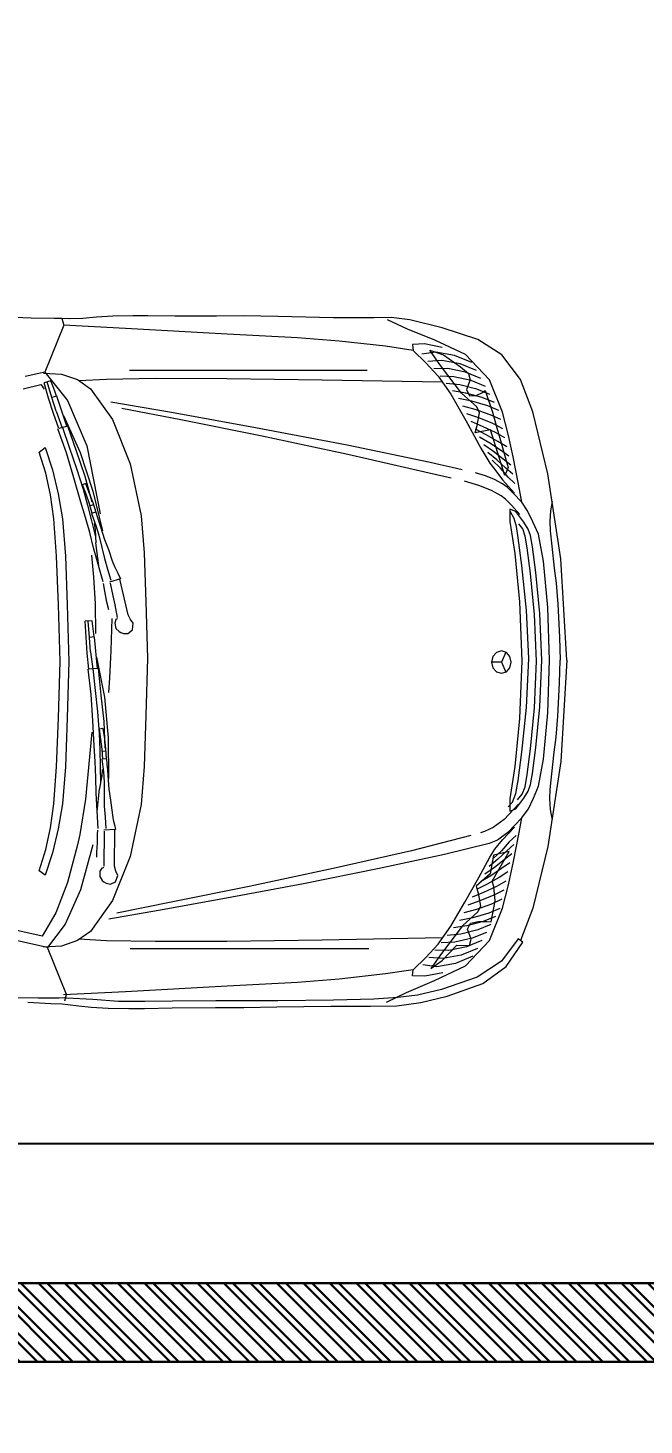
# Model space of a CAD drawing. Header units: millimetres. Extents: x 2502.5 to 2587.5, y 1451 to 1547.9.
# Drawn here: x 2519.207 to 2520.773, y 1534.556 to 1538.108 of the extents above; entities that cross this region are included whole.
import ezdxf

# ---------------------------------------------------------------- set-up
doc = ezdxf.new("R2010")
doc.units = ezdxf.units.MM
for name, color, linetype, lineweight in [('0.09', 6, 'Continuous', 9), ('02_CIVIL_EXIST', 250, 'Continuous', 30), ('11_CARPINTERIA Y MOBILIARIO', 141, 'Continuous', 9), ('13_COTAS', 8, 'Continuous', 9)]:
    doc.layers.add(name, color=color, linetype=linetype, lineweight=lineweight)
doc.styles.add('Swis721 BT', font='swiss.ttf')
doc.dimstyles.new('ISO-23', dxfattribs={"dimscale": 0.03, "dimtxt": 5, "dimasz": 2.5, "dimexe": 1.25, "dimexo": 0.625, "dimtad": 1, "dimtxsty": 'Swis721 BT', "dimblk": 'DOTSMALL', "dimcen": 2.5, "dimclrt": 150, "dimadec": 0, "dimazin": 0, "dimtfac": 1, "dimtmove": 0, "dimatfit": 3, "dimfxl": 0, "dimarcsym": 0})

# ---------------------------------------------------------------- blocks, each defined once
blk = doc.blocks.new('car1')
at = {"layer": '11_CARPINTERIA Y MOBILIARIO'}
for p, q in [((474.4147, 626.9162), (474.157, 626.9008)), ((474.4147, 626.9162), (474.6724, 626.9008)), ((474.157, 626.9008), (473.9412, 626.8679)), ((474.0118, 626.8791), (474.0347, 626.8744)), ((474.0859, 626.874), (474.1253, 626.878)), ((474.1253, 626.878), (474.1808, 626.8841)), ((474.1808, 626.8841), (474.2191, 626.8892)), ((474.2191, 626.8892), (474.2721, 626.8933)), ((474.2721, 626.8933), (474.3561, 626.8974)), ((474.3561, 626.8974), (474.4147, 626.8993)), ((474.4732, 626.8974), (474.4147, 626.8993)), ((474.5573, 626.8933), (474.4732, 626.8974)), ((474.6102, 626.8892), (474.5573, 626.8933)), ((474.6485, 626.8841), (474.6102, 626.8892)), ((474.704, 626.878), (474.6485, 626.8841)), ((474.6724, 626.9008), (474.8882, 626.8679)), ((474.7434, 626.874), (474.704, 626.878)), ((474.8176, 626.8791), (474.7946, 626.8744)), ((473.9412, 626.8679), (473.7838, 626.8296)), ((474.0347, 626.8744), (474.0618, 626.8731)), ((474.0618, 626.8731), (474.0859, 626.874)), ((474.0944, 626.8437), (474.063, 626.83)), ((474.1628, 626.8571), (474.0944, 626.8437)), ((474.281, 626.8679), (474.1628, 626.8571)), ((474.2961, 626.8471), (474.1921, 626.8369)), ((474.4147, 626.8723), (474.281, 626.8679)), ((474.4147, 626.8521), (474.2961, 626.8471)), ((474.5483, 626.8679), (474.4147, 626.8723)), ((474.5332, 626.8471), (474.4147, 626.8521)), ((474.6372, 626.8369), (474.5332, 626.8471)), ((474.6665, 626.8571), (474.5483, 626.8679)), ((474.735, 626.8437), (474.6665, 626.8571)), ((474.7655, 626.8313), (474.735, 626.8437)), ((474.7675, 626.8731), (474.7434, 626.874)), ((474.7946, 626.8744), (474.7675, 626.8731)), ((474.8882, 626.8679), (475.0455, 626.8296)), ((473.7838, 626.8296), (473.7016, 626.7982)), ((474.035, 626.816), (474.0134, 626.8015)), ((474.063, 626.83), (474.035, 626.816)), ((474.064, 626.8066), (474.037, 626.7862)), ((474.0819, 626.8177), (474.064, 626.8066)), ((474.0991, 626.8104), (474.0811, 626.8039)), ((474.0981, 626.8238), (474.0819, 626.8177)), ((474.1264, 626.8285), (474.0981, 626.8238)), ((474.129, 626.8155), (474.0991, 626.8104)), ((474.1921, 626.8369), (474.1264, 626.8285)), ((474.1947, 626.8239), (474.129, 626.8155)), ((474.2873, 626.8137), (474.1743, 626.8017)), ((474.2987, 626.8341), (474.1947, 626.8239)), ((474.4108, 626.8196), (474.2873, 626.8137)), ((474.4173, 626.8391), (474.2987, 626.8341)), ((474.5348, 626.8137), (474.4108, 626.8196)), ((474.5358, 626.8341), (474.4173, 626.8391)), ((474.649, 626.8017), (474.5348, 626.8137)), ((474.6398, 626.8239), (474.5358, 626.8341)), ((474.7029, 626.8285), (474.6372, 626.8369)), ((474.7055, 626.8155), (474.6398, 626.8239)), ((474.7312, 626.8238), (474.7029, 626.8285)), ((474.7364, 626.8102), (474.7055, 626.8155)), ((474.7474, 626.8177), (474.7312, 626.8238)), ((474.7556, 626.8028), (474.7364, 626.8102)), ((474.7653, 626.8066), (474.7474, 626.8177)), ((474.7923, 626.7862), (474.7653, 626.8066)), ((474.7926, 626.8186), (474.7655, 626.8313)), ((474.8159, 626.8015), (474.7926, 626.8186)), ((475.0455, 626.8296), (475.1278, 626.7982)), ((473.7016, 626.7982), (473.6386, 626.7511)), ((473.8976, 626.7797), (473.8432, 626.7678)), ((473.9674, 626.7934), (473.8976, 626.7797)), ((473.919, 626.7739), (473.9039, 626.7541)), ((473.9421, 626.7791), (473.9265, 626.7606)), ((473.9653, 626.7842), (473.9491, 626.7671)), ((473.9559, 626.7522), (473.9898, 626.783)), ((474.0134, 626.8015), (473.9674, 626.7934)), ((473.9903, 626.7799), (473.9747, 626.7642)), ((474.0134, 626.8015), (473.9903, 626.7799)), ((474.0211, 626.7757), (474.0053, 626.7603)), ((474.0446, 626.7969), (474.0211, 626.7757)), ((474.037, 626.7862), (474.0309, 626.7714)), ((474.0309, 626.7714), (474.0623, 626.7712)), ((474.0546, 626.7819), (474.0375, 626.773)), ((474.0749, 626.7878), (474.0546, 626.7819)), ((474.0623, 626.7712), (474.1434, 626.7835)), ((474.0811, 626.8039), (474.0678, 626.7944)), ((474.1037, 626.7924), (474.0749, 626.7878)), ((474.1743, 626.8017), (474.1037, 626.7924)), ((474.1434, 626.7835), (474.2661, 626.7959)), ((474.2661, 626.7959), (474.4163, 626.8015)), ((474.4052, 626.7714), (474.395, 626.7624)), ((474.4196, 626.7748), (474.4052, 626.7714)), ((474.4163, 626.8015), (474.5628, 626.7959)), ((474.4339, 626.7714), (474.4196, 626.7748)), ((474.4441, 626.7624), (474.4339, 626.7714)), ((474.5628, 626.7959), (474.6853, 626.7835)), ((474.7203, 626.7924), (474.649, 626.8017)), ((474.6853, 626.7835), (474.767, 626.7712)), ((474.7536, 626.7864), (474.7203, 626.7924)), ((474.776, 626.7781), (474.7536, 626.7864)), ((474.7696, 626.7905), (474.7556, 626.8028)), ((474.767, 626.7712), (474.7984, 626.7714)), ((474.7878, 626.7672), (474.776, 626.7781)), ((474.7806, 626.7928), (474.8198, 626.7571)), ((474.7984, 626.7714), (474.7923, 626.7862)), ((474.8159, 626.8015), (474.8533, 626.7658)), ((474.8525, 626.7947), (474.8159, 626.8015)), ((474.8712, 626.7521), (474.8395, 626.783)), ((474.927, 626.7803), (474.8525, 626.7947)), ((474.8607, 626.7868), (474.8768, 626.7697)), ((474.8838, 626.7817), (474.8994, 626.7632)), ((474.907, 626.7765), (474.9221, 626.7567)), ((474.9862, 626.7678), (474.927, 626.7803)), ((474.9302, 626.7714), (474.9447, 626.7502)), ((475.1313, 626.8041), (475.1231, 626.7923)), ((475.1231, 626.7923), (475.1804, 626.75)), ((475.1936, 626.7616), (475.1313, 626.8041)), ((473.6386, 626.7511), (473.5998, 626.6896)), ((473.7842, 626.7529), (473.7021, 626.7192)), ((473.7799, 626.7433), (473.7681, 626.715)), ((473.8432, 626.7678), (473.7842, 626.7529)), ((473.7843, 626.7274), (473.8238, 626.7384)), ((473.8031, 626.7484), (473.7908, 626.7215)), ((473.8263, 626.7535), (473.8134, 626.728)), ((473.836, 626.7345), (473.8203, 626.7018)), ((473.8238, 626.7384), (473.8389, 626.742)), ((473.9456, 626.758), (473.829, 626.7222)), ((473.8495, 626.7586), (473.836, 626.7345)), ((473.8389, 626.742), (473.925, 626.7672)), ((473.8586, 626.741), (473.8416, 626.7109)), ((473.8726, 626.7637), (473.8586, 626.741)), ((473.8813, 626.7476), (473.8629, 626.7201)), ((473.8958, 626.7688), (473.8813, 626.7476)), ((473.9039, 626.7541), (473.8843, 626.7292)), ((473.9056, 626.7384), (473.8869, 626.7156)), ((473.9265, 626.7606), (473.9056, 626.7384)), ((473.9269, 626.7476), (473.9066, 626.7264)), ((473.925, 626.7672), (473.9456, 626.758)), ((473.9491, 626.7671), (473.9269, 626.7476)), ((473.9299, 626.7334), (473.9559, 626.7522)), ((473.9662, 626.7526), (473.9555, 626.7324)), ((473.9747, 626.7642), (473.9662, 626.7526)), ((473.9966, 626.7489), (473.9836, 626.7247)), ((474.0053, 626.7603), (473.9966, 626.7489)), ((474.395, 626.7624), (474.3911, 626.7497)), ((474.3911, 626.7497), (474.395, 626.7371)), ((474.3941, 626.7606), (474.4196, 626.7497)), ((474.395, 626.7371), (474.4052, 626.7281)), ((474.4196, 626.7497), (474.4451, 626.7606)), ((474.4196, 626.7497), (474.4196, 626.7246)), ((474.4339, 626.7281), (474.4441, 626.7371)), ((474.448, 626.7497), (474.4441, 626.7624)), ((474.4441, 626.7371), (474.448, 626.7497)), ((474.8198, 626.7571), (474.8405, 626.729)), ((474.8533, 626.7658), (474.8722, 626.7396)), ((474.895, 626.7331), (474.8712, 626.7521)), ((474.8722, 626.7396), (474.8805, 626.7184)), ((474.8768, 626.7697), (474.8991, 626.7502)), ((474.8991, 626.7502), (474.9193, 626.7289)), ((474.8994, 626.7632), (474.9204, 626.741)), ((474.9009, 626.7698), (474.9102, 626.7298)), ((474.9764, 626.7259), (474.9009, 626.7698)), ((474.9204, 626.741), (474.939, 626.7182)), ((474.9221, 626.7567), (474.9417, 626.7318)), ((474.9447, 626.7502), (474.963, 626.7227)), ((474.9533, 626.7663), (474.9673, 626.7436)), ((474.9673, 626.7436), (474.9843, 626.7135)), ((474.9765, 626.7612), (474.9899, 626.7371)), ((475.0451, 626.7529), (474.9862, 626.7678)), ((474.9899, 626.7371), (475.0056, 626.7044)), ((474.9997, 626.7561), (475.0126, 626.7306)), ((475.0228, 626.751), (475.0352, 626.7241)), ((475.1273, 626.7192), (475.0451, 626.7529)), ((475.046, 626.7459), (475.0578, 626.7176)), ((475.0663, 626.7345), (475.0792, 626.7036)), ((475.1804, 626.75), (475.2203, 626.6882)), ((475.2367, 626.7022), (475.1936, 626.7616)), ((473.7021, 626.7192), (473.6375, 626.6582)), ((473.7191, 626.709), (473.704, 626.6729)), ((473.7394, 626.7204), (473.7254, 626.6869)), ((473.7292, 626.7085), (473.7843, 626.7274)), ((473.7341, 626.7014), (473.7292, 626.7085)), ((473.7422, 626.6854), (473.7341, 626.7014)), ((473.7468, 626.701), (473.7356, 626.659)), ((473.7597, 626.7319), (473.7468, 626.701)), ((473.7681, 626.715), (473.7564, 626.6743)), ((473.7908, 626.7215), (473.7777, 626.6834)), ((473.8134, 626.728), (473.799, 626.6926)), ((473.8203, 626.7018), (473.8082, 626.6728)), ((473.8416, 626.7109), (473.8279, 626.6835)), ((473.829, 626.7222), (473.8366, 626.6826)), ((473.8629, 626.7201), (473.8476, 626.6942)), ((473.8843, 626.7292), (473.8673, 626.7049)), ((473.876, 626.6971), (473.914, 626.7206)), ((473.914, 626.7206), (473.9299, 626.7334)), ((473.9463, 626.7092), (473.9383, 626.6837)), ((473.9555, 626.7324), (473.9463, 626.7092)), ((473.9836, 626.7247), (473.9703, 626.6922)), ((474.4052, 626.7281), (474.4196, 626.7246)), ((474.4196, 626.7246), (474.4339, 626.7281)), ((474.8405, 626.729), (474.8501, 626.7068)), ((474.8501, 626.7068), (474.8535, 626.6964)), ((474.8805, 626.7184), (474.909, 626.6049)), ((474.9153, 626.7206), (474.895, 626.7331)), ((474.9102, 626.7298), (474.9582, 626.7208)), ((474.9669, 626.6923), (474.9153, 626.7206)), ((474.9417, 626.7318), (474.9587, 626.7075)), ((474.9582, 626.7208), (474.9894, 626.6852)), ((474.963, 626.7227), (474.9784, 626.6968)), ((474.9899, 626.7304), (474.9764, 626.7259)), ((474.9843, 626.7135), (474.9981, 626.6861)), ((475.0266, 626.7342), (474.9899, 626.7304)), ((475.0056, 626.7044), (475.0177, 626.6754)), ((475.0126, 626.7306), (475.0269, 626.6952)), ((475.0802, 626.7234), (475.0266, 626.7342)), ((475.0352, 626.7241), (475.0483, 626.686)), ((475.0578, 626.7176), (475.0696, 626.6769)), ((475.0792, 626.7036), (475.0903, 626.6616)), ((475.0795, 626.713), (475.0802, 626.7234)), ((475.0795, 626.6912), (475.0795, 626.713)), ((475.0866, 626.723), (475.1006, 626.6895)), ((475.1069, 626.7116), (475.1219, 626.6755)), ((475.1272, 626.7001), (475.1433, 626.6614)), ((475.1918, 626.6582), (475.1273, 626.7192)), ((475.2694, 626.612), (475.2367, 626.7022)), ((473.5998, 626.6896), (473.5701, 626.5992)), ((473.6582, 626.6746), (473.6399, 626.6307)), ((473.6785, 626.6861), (473.6613, 626.6448)), ((473.6686, 626.6457), (473.6858, 626.6664)), ((473.6988, 626.6975), (473.6827, 626.6588)), ((473.6858, 626.6664), (473.702, 626.6706)), ((473.704, 626.6729), (473.6941, 626.6286)), ((473.702, 626.6706), (473.727, 626.6608)), ((473.7254, 626.6869), (473.7149, 626.6438)), ((473.727, 626.6608), (473.7429, 626.6687)), ((473.771, 626.6871), (473.736, 626.648)), ((473.7429, 626.6687), (473.7422, 626.6854)), ((473.7564, 626.6743), (473.7492, 626.6407)), ((473.7777, 626.6834), (473.7688, 626.6514)), ((473.7857, 626.694), (473.771, 626.6871)), ((473.8185, 626.6878), (473.7857, 626.694)), ((473.799, 626.6926), (473.7885, 626.6621)), ((473.8058, 626.6593), (473.876, 626.6971)), ((473.8366, 626.6826), (473.8185, 626.6878)), ((473.9703, 626.6922), (473.9596, 626.6561)), ((474.8608, 626.6723), (474.8996, 626.5208)), ((475.0303, 626.6569), (474.9669, 626.6923)), ((474.9894, 626.6852), (475.0075, 626.6904)), ((475.0075, 626.6904), (475.0402, 626.6966)), ((475.0269, 626.6952), (475.0374, 626.6647)), ((475.0402, 626.6966), (475.0549, 626.6897)), ((475.0483, 626.686), (475.0571, 626.654)), ((475.0549, 626.6897), (475.09, 626.6506)), ((475.0696, 626.6769), (475.0768, 626.6433)), ((475.0831, 626.6713), (475.0795, 626.6912)), ((475.0989, 626.6634), (475.0831, 626.6713)), ((475.124, 626.6732), (475.0989, 626.6634)), ((475.1006, 626.6895), (475.1111, 626.6464)), ((475.1219, 626.6755), (475.1318, 626.6312)), ((475.1401, 626.669), (475.124, 626.6732)), ((475.1389, 626.6361), (475.1401, 626.669)), ((475.1474, 626.6887), (475.1646, 626.6474)), ((475.1677, 626.6772), (475.186, 626.6333)), ((475.2203, 626.6882), (475.2518, 626.5971)), ((473.6375, 626.6582), (473.6011, 626.5808)), ((473.6399, 626.6307), (473.6319, 626.5829)), ((473.6382, 626.6029), (473.6686, 626.6457)), ((473.6613, 626.6448), (473.6526, 626.5981)), ((473.736, 626.648), (473.6655, 626.5945)), ((473.6827, 626.6588), (473.6734, 626.6133)), ((473.6941, 626.6286), (473.6928, 626.5939)), ((473.7149, 626.6438), (473.7116, 626.6095)), ((473.7356, 626.659), (473.7304, 626.6251)), ((473.7387, 626.6211), (473.8058, 626.6593)), ((473.931, 626.6496), (473.9252, 626.6246)), ((475.0907, 626.6211), (475.0303, 626.6569)), ((475.09, 626.6506), (475.1605, 626.5971)), ((475.0903, 626.6616), (475.0956, 626.6277)), ((475.1111, 626.6464), (475.1144, 626.6121)), ((475.1318, 626.6312), (475.1331, 626.5965)), ((475.1785, 626.5994), (475.1389, 626.6361)), ((475.1433, 626.6614), (475.1526, 626.6159)), ((475.1646, 626.6474), (475.1733, 626.6007)), ((475.186, 626.6333), (475.1941, 626.5855)), ((475.2293, 626.58), (475.1918, 626.6582)), ((473.5701, 626.5992), (473.5497, 626.5171)), ((473.6195, 626.5989), (473.6107, 626.5542)), ((473.627, 626.5675), (473.6382, 626.6029)), ((473.6655, 626.5945), (473.627, 626.5675)), ((473.6526, 626.5981), (473.6552, 626.5627)), ((473.6734, 626.6133), (473.674, 626.5783)), ((473.693, 626.5887), (473.7387, 626.6211)), ((473.7083, 626.5992), (473.7026, 626.2941)), ((473.9178, 626.5939), (473.9119, 626.5689)), ((473.9252, 626.6246), (473.9178, 626.5939)), ((473.9477, 626.6033), (473.9434, 626.5847)), ((473.952, 626.6219), (473.9477, 626.6033)), ((474.909, 626.6049), (474.9446, 626.4394)), ((475.1364, 626.5887), (475.0907, 626.6211)), ((475.121, 626.5992), (475.1267, 626.2941)), ((475.1526, 626.6159), (475.1519, 626.5809)), ((475.1605, 626.5971), (475.199, 626.5701)), ((475.1733, 626.6007), (475.1707, 626.5653)), ((475.199, 626.5701), (475.1785, 626.5994)), ((475.2094, 626.6005), (475.2185, 626.5552)), ((475.2518, 626.5971), (475.2661, 626.5367)), ((475.2854, 626.5451), (475.2694, 626.612)), ((473.6011, 626.5808), (473.5732, 626.511)), ((473.6274, 626.5251), (473.6585, 626.5575)), ((473.6319, 626.5829), (473.6364, 626.5471)), ((473.6585, 626.5575), (473.693, 626.5887)), ((473.9119, 626.5689), (473.8681, 626.3573)), ((473.939, 626.5661), (473.892, 626.3596)), ((473.9434, 626.5847), (473.939, 626.5661)), ((475.1708, 626.5575), (475.1364, 626.5887)), ((475.2019, 626.5251), (475.1708, 626.5575)), ((475.1941, 626.5855), (475.1895, 626.5497)), ((475.2594, 626.5089), (475.2293, 626.58)), ((473.6107, 626.5542), (473.6123, 626.5234)), ((473.6123, 626.5234), (473.6274, 626.5251)), ((473.6274, 626.5251), (473.6168, 626.4554)), ((475.2019, 626.5251), (475.2125, 626.4554)), ((475.2171, 626.5236), (475.2019, 626.5251)), ((475.2185, 626.5552), (475.2171, 626.5236)), ((475.2661, 626.5367), (475.2727, 626.4863)), ((475.2933, 626.4842), (475.2854, 626.5451)), ((473.5497, 626.5171), (473.5438, 626.4695)), ((473.5732, 626.511), (473.5492, 626.4605)), ((474.8996, 626.5208), (474.9446, 626.322)), ((475.2845, 626.4576), (475.2594, 626.5089)), ((475.2727, 626.4863), (475.2768, 626.4258)), ((473.5438, 626.4695), (473.5448, 626.4256)), ((473.6168, 626.4554), (473.6037, 626.3374)), ((475.2125, 626.4554), (475.2257, 626.3374)), ((475.2941, 626.4173), (475.2933, 626.4842)), ((473.5448, 626.4256), (473.5442, 626.3227)), ((474.9446, 626.4394), (474.983, 626.2466)), ((475.2768, 626.4258), (475.2794, 626.3229)), ((475.2942, 626.3165), (475.2941, 626.4173)), ((473.6774, 625.8046), (473.6774, 626.4083)), ((475.1476, 625.8065), (475.1476, 626.4126)), ((473.8681, 626.3573), (473.8237, 626.1249)), ((473.892, 626.3596), (473.8447, 626.1376)), ((473.5442, 626.3227), (473.5414, 626.1812)), ((473.6037, 626.3374), (473.5954, 626.2317)), ((474.9446, 626.322), (474.9898, 626.1089)), ((475.2257, 626.3374), (475.234, 626.2317)), ((475.2794, 626.3229), (475.2808, 626.1813)), ((475.2962, 626.1791), (475.2942, 626.3165)), ((473.7026, 626.2941), (473.6996, 626.0522)), ((475.1267, 626.2941), (475.1297, 626.0522)), ((474.983, 626.2466), (475.0201, 626.0514)), ((473.5954, 626.2317), (473.5859, 626.0527)), ((475.234, 626.2317), (475.2434, 626.0527)), ((473.5414, 626.1812), (473.5397, 626.0952)), ((475.2808, 626.1813), (475.2812, 626.0952)), ((475.2974, 626.0952), (475.2962, 626.1791)), ((473.8447, 626.1376), (473.8036, 625.9345)), ((473.5397, 626.0952), (473.5401, 626.0254)), ((473.8237, 626.1249), (473.7852, 625.9116)), ((474.9898, 626.1089), (475.0295, 625.9145)), ((475.2812, 626.0952), (475.2812, 626.0235)), ((475.2977, 626.0233), (475.2974, 626.0952)), ((473.5401, 626.0254), (473.5405, 625.9193)), ((473.5859, 626.0527), (473.5716, 625.7943)), ((473.6996, 626.0522), (473.6991, 625.8705)), ((475.0201, 626.0514), (475.0514, 625.8783)), ((475.1297, 626.0522), (475.1302, 625.8705)), ((475.2434, 626.0527), (475.2577, 625.7943)), ((475.2812, 626.0235), (475.2813, 625.914)), ((475.2987, 625.9131), (475.2977, 626.0233)), ((473.5405, 625.9193), (473.5397, 625.8507)), ((473.8036, 625.9345), (473.7752, 625.7851)), ((473.7852, 625.9116), (473.759, 625.7573)), ((475.0295, 625.9145), (475.0578, 625.7721)), ((475.2813, 625.914), (475.2824, 625.8435)), ((475.3001, 625.8423), (475.2987, 625.9131)), ((473.5397, 625.8507), (473.5391, 625.8126)), ((473.6991, 625.8705), (473.7009, 625.7459)), ((474.2668, 625.8462), (474.41, 625.85)), ((474.41, 625.85), (474.5557, 625.8462)), ((475.0514, 625.8783), (475.0729, 625.7521)), ((475.1302, 625.8705), (475.1284, 625.7459)), ((473.5391, 625.8126), (473.5404, 625.7624)), ((473.9154, 625.8063), (474.048, 625.8339)), ((474.048, 625.8339), (474.1422, 625.8413)), ((474.1422, 625.8413), (474.2668, 625.8462)), ((474.3209, 625.8135), (474.3114, 625.8068)), ((474.338, 625.8117), (474.3209, 625.8135)), ((474.3467, 625.8004), (474.338, 625.8117)), ((474.5557, 625.8462), (474.6847, 625.8413)), ((474.6847, 625.8413), (474.7813, 625.8339)), ((474.7813, 625.8339), (474.9139, 625.8063)), ((475.2824, 625.8435), (475.2823, 625.7765)), ((475.3007, 625.8027), (475.3001, 625.8423)), ((473.5716, 625.7943), (473.5633, 625.6366)), ((473.8032, 625.7614), (473.9154, 625.8063)), ((474.194, 625.775), (474.2083, 625.7816)), ((474.2083, 625.7816), (474.2166, 625.7533)), ((474.2997, 625.8007), (474.2088, 625.7802)), ((474.3114, 625.8068), (474.2997, 625.8007)), ((474.3341, 625.7698), (474.3421, 625.7779)), ((474.3421, 625.7779), (474.3448, 625.7825)), ((474.3448, 625.7825), (474.3469, 625.7895)), ((474.3469, 625.7895), (474.3467, 625.8004)), ((474.9139, 625.8063), (475.0261, 625.7614)), ((475.2577, 625.7943), (475.266, 625.6366)), ((475.2823, 625.7765), (475.2774, 625.7113)), ((475.2995, 625.7502), (475.3007, 625.8027)), ((473.5404, 625.7624), (473.5431, 625.7209)), ((473.7009, 625.7459), (473.7049, 625.6754)), ((473.7252, 625.7057), (473.8032, 625.7614)), ((474.0787, 625.7318), (474.1082, 625.7411)), ((474.1082, 625.7411), (474.1332, 625.7507)), ((474.1283, 625.7338), (474.1567, 625.7406)), ((474.1332, 625.7507), (474.1621, 625.7604)), ((474.1567, 625.7406), (474.1835, 625.7488)), ((474.1621, 625.7604), (474.1766, 625.7664)), ((474.1766, 625.7664), (474.194, 625.775)), ((474.1835, 625.7488), (474.2114, 625.7572)), ((474.2193, 625.755), (474.2508, 625.7618)), ((474.2397, 625.7418), (474.2202, 625.7384)), ((474.2671, 625.7471), (474.2397, 625.7418)), ((474.2508, 625.7618), (474.2743, 625.7669)), ((474.2871, 625.7517), (474.2671, 625.7471)), ((474.2743, 625.7669), (474.3059, 625.7734)), ((474.3085, 625.774), (474.3101, 625.7728)), ((474.3085, 625.7596), (474.3898, 625.7571)), ((474.3101, 625.7728), (474.3115, 625.7699)), ((474.3115, 625.7699), (474.3208, 625.7669)), ((474.3208, 625.7669), (474.3341, 625.7698)), ((474.3898, 625.7571), (474.4599, 625.7532)), ((474.4074, 625.7207), (474.509, 625.7413)), ((474.4599, 625.7532), (474.497, 625.7513)), ((474.509, 625.7413), (474.6123, 625.7504)), ((474.6386, 625.7428), (474.5711, 625.7397)), ((474.5889, 625.7368), (474.6144, 625.7405)), ((474.6123, 625.7504), (474.716, 625.7513)), ((474.6144, 625.7405), (474.6402, 625.7437)), ((474.6402, 625.7437), (474.6659, 625.7453)), ((474.6461, 625.744), (474.647, 625.7351)), ((474.6653, 625.7449), (474.6663, 625.7345)), ((474.6656, 625.7459), (474.6795, 625.7469)), ((474.6795, 625.7469), (474.6938, 625.7482)), ((474.6938, 625.7482), (474.7078, 625.7493)), ((474.6988, 625.738), (474.7247, 625.7401)), ((474.7078, 625.7493), (474.7428, 625.7522)), ((474.7247, 625.7401), (474.7565, 625.7401)), ((474.7428, 625.7522), (474.7711, 625.756)), ((474.7565, 625.7401), (474.7857, 625.7404)), ((474.7711, 625.756), (474.8086, 625.7611)), ((474.7857, 625.7404), (474.8137, 625.7423)), ((474.8086, 625.7611), (474.8206, 625.7633)), ((474.8137, 625.7423), (474.8427, 625.7442)), ((474.8206, 625.7633), (474.8332, 625.7663)), ((474.8332, 625.7663), (474.8452, 625.7687)), ((474.8452, 625.7687), (474.8469, 625.7392)), ((474.9385, 625.7667), (474.8454, 625.7672)), ((474.8499, 625.7403), (474.8821, 625.7399)), ((474.9513, 625.7701), (474.9385, 625.7667)), ((474.9621, 625.7745), (474.9513, 625.7701)), ((474.9783, 625.7688), (474.9621, 625.7745)), ((474.9843, 625.7559), (474.9783, 625.7688)), ((474.9784, 625.7388), (474.982, 625.7452)), ((474.982, 625.7452), (474.9843, 625.7559)), ((475.0261, 625.7614), (475.1042, 625.7057)), ((475.1284, 625.7459), (475.1244, 625.6754)), ((475.2967, 625.7072), (475.2995, 625.7502)), ((473.5431, 625.7209), (473.5458, 625.6858)), ((473.7016, 625.6722), (473.7252, 625.7057)), ((473.8695, 625.6964), (474.0428, 625.73)), ((473.8869, 625.6793), (473.9854, 625.7114)), ((474.0128, 625.7099), (473.9477, 625.6917)), ((473.9854, 625.7114), (474.0863, 625.7356)), ((473.9898, 625.7022), (474.0142, 625.7111)), ((474.0142, 625.7111), (474.0389, 625.7185)), ((474.0417, 625.7099), (474.0171, 625.7025)), ((474.0199, 625.7128), (474.0227, 625.7042)), ((474.0203, 625.6976), (474.0607, 625.7075)), ((474.0384, 625.7189), (474.0517, 625.7232)), ((474.0384, 625.718), (474.0417, 625.708)), ((474.0417, 625.708), (474.0725, 625.7188)), ((474.0517, 625.7232), (474.0653, 625.7277)), ((474.0607, 625.7075), (474.1011, 625.718)), ((474.0653, 625.7277), (474.0787, 625.7318)), ((474.0669, 625.7147), (474.0833, 625.7173)), ((474.0725, 625.7188), (474.0973, 625.7267)), ((474.0833, 625.7173), (474.1, 625.7177)), ((474.1295, 625.7128), (474.0905, 625.7034)), ((474.0973, 625.7267), (474.1283, 625.7338)), ((474.1, 625.7177), (474.1167, 625.7185)), ((474.1746, 625.7261), (474.1167, 625.7185)), ((474.2159, 625.7379), (474.1295, 625.7128)), ((474.1475, 625.7075), (474.204, 625.713)), ((474.204, 625.713), (474.2708, 625.7169)), ((474.2708, 625.7169), (474.3466, 625.7182)), ((474.3283, 625.7114), (474.3147, 625.7095)), ((474.3147, 625.7095), (474.3155, 625.6917)), ((474.3421, 625.7131), (474.3283, 625.7114)), ((474.3558, 625.7146), (474.3421, 625.7131)), ((474.3558, 625.7146), (474.3569, 625.7026)), ((474.3827, 625.7182), (474.356, 625.7155)), ((474.3932, 625.7055), (474.3569, 625.7026)), ((474.4095, 625.7206), (474.3827, 625.7182)), ((474.3932, 625.7055), (474.4373, 625.7109)), ((474.4363, 625.7233), (474.4095, 625.7206)), ((474.5035, 625.7326), (474.4362, 625.7253)), ((474.4362, 625.7253), (474.4376, 625.7015)), ((474.4369, 625.7114), (474.4917, 625.717)), ((474.502, 625.7068), (474.4376, 625.6996)), ((474.4917, 625.717), (474.5465, 625.7229)), ((474.5678, 625.7112), (474.502, 625.7068)), ((474.5711, 625.7397), (474.5035, 625.7326)), ((474.5465, 625.7229), (474.6014, 625.7275)), ((474.6325, 625.7145), (474.5678, 625.7112)), ((474.5889, 625.7368), (474.5903, 625.7281)), ((474.6154, 625.7317), (474.5899, 625.7283)), ((474.5975, 625.7083), (474.7678, 625.6927)), ((474.6014, 625.7275), (474.6431, 625.7291)), ((474.6411, 625.7346), (474.6154, 625.7317)), ((474.6726, 625.7169), (474.6325, 625.7145)), ((474.6668, 625.7363), (474.6411, 625.7346)), ((474.6431, 625.7291), (474.6847, 625.7297)), ((474.6663, 625.7345), (474.6988, 625.738)), ((474.7129, 625.719), (474.6726, 625.7169)), ((474.6847, 625.7297), (474.7264, 625.7308)), ((474.6923, 625.7353), (474.7089, 625.7341)), ((474.7089, 625.7341), (474.7254, 625.7308)), ((474.753, 625.7193), (474.7129, 625.719)), ((474.7254, 625.7308), (474.7418, 625.7278)), ((474.7999, 625.7222), (474.7418, 625.7278)), ((474.8428, 625.7244), (474.753, 625.7193)), ((474.8577, 625.7235), (474.8471, 625.7239)), ((474.8684, 625.7232), (474.8577, 625.7235)), ((474.879, 625.7229), (474.8684, 625.7232)), ((474.891, 625.7222), (474.879, 625.7229)), ((474.8821, 625.7399), (474.9062, 625.7395)), ((474.8839, 625.7115), (474.9989, 625.6797)), ((474.9033, 625.7216), (474.891, 625.7222)), ((474.9153, 625.7218), (474.9033, 625.7216)), ((474.9062, 625.7395), (474.9384, 625.7388)), ((474.9411, 625.7388), (474.9424, 625.7372)), ((474.9424, 625.7372), (474.9432, 625.7341)), ((474.9432, 625.7341), (474.9515, 625.7291)), ((474.9515, 625.7291), (474.9651, 625.7289)), ((474.9651, 625.7289), (474.9747, 625.735)), ((474.9747, 625.735), (474.9784, 625.7388)), ((475.1042, 625.7057), (475.1277, 625.6722)), ((475.2774, 625.7113), (475.2744, 625.6445)), ((475.2932, 625.6755), (475.2967, 625.7072)), ((473.5458, 625.6858), (473.5471, 625.651)), ((473.6878, 625.6315), (473.7016, 625.6722)), ((473.7547, 625.6467), (473.8695, 625.6964)), ((473.7925, 625.6363), (473.8869, 625.6793)), ((473.8835, 625.6695), (473.8196, 625.6473)), ((473.8755, 625.6517), (473.9276, 625.6698)), ((473.9477, 625.6917), (473.8835, 625.6695)), ((473.9276, 625.6698), (473.98, 625.6867)), ((474.0132, 625.681), (473.9509, 625.6632)), ((473.9658, 625.6928), (473.9898, 625.7022)), ((473.9658, 625.6928), (473.9691, 625.6848)), ((473.9927, 625.6939), (473.9686, 625.6848)), ((473.98, 625.6867), (474.0203, 625.6976)), ((474.0171, 625.7025), (473.9927, 625.6939)), ((474.0518, 625.6923), (474.0132, 625.681)), ((474.0905, 625.7034), (474.0518, 625.6923)), ((474.3569, 625.7026), (474.3153, 625.6996)), ((474.3563, 625.6939), (474.3155, 625.6917)), ((474.3969, 625.6971), (474.3563, 625.6939)), ((474.4376, 625.7015), (474.3969, 625.6971)), ((474.7678, 625.6927), (474.8577, 625.6786)), ((474.8577, 625.6786), (474.8839, 625.6725)), ((474.8839, 625.6725), (474.9797, 625.6472)), ((474.9989, 625.6797), (475.0862, 625.6407)), ((475.1277, 625.6722), (475.1415, 625.6315)), ((475.2902, 625.6479), (475.2932, 625.6755)), ((473.5471, 625.651), (473.5465, 625.6316)), ((473.5465, 625.6325), (473.5633, 625.6376)), ((473.5633, 625.6376), (473.6823, 625.589)), ((473.6823, 625.589), (473.7547, 625.6467)), ((473.7946, 625.6367), (473.7691, 625.6284)), ((473.7821, 625.6183), (473.8238, 625.6335)), ((473.82, 625.6454), (473.7946, 625.6367)), ((473.8196, 625.6473), (473.8262, 625.6245)), ((473.8234, 625.634), (473.8755, 625.6517)), ((473.8878, 625.6441), (473.8267, 625.6226)), ((473.9509, 625.6632), (473.8878, 625.6441)), ((473.9918, 625.6235), (474.0558, 625.634)), ((474.0558, 625.634), (474.15, 625.6414)), ((474.15, 625.6414), (474.2745, 625.6463)), ((474.2745, 625.6463), (474.4178, 625.6501)), ((474.4178, 625.6501), (474.5611, 625.6463)), ((474.5611, 625.6463), (474.6856, 625.6414)), ((474.6856, 625.6414), (474.7799, 625.634)), ((474.7799, 625.634), (474.8438, 625.6235)), ((474.9797, 625.6472), (475.0572, 625.6169)), ((475.0862, 625.6407), (475.1454, 625.5961)), ((475.2644, 625.6447), (475.1454, 625.5961)), ((475.2811, 625.6397), (475.2644, 625.6447)), ((475.2735, 625.6416), (475.2733, 625.6398)), ((475.2733, 625.6398), (475.2737, 625.625)), ((475.2739, 625.6431), (475.2735, 625.6416)), ((475.2744, 625.6445), (475.2739, 625.6431)), ((475.2888, 625.6331), (475.2902, 625.6479)), ((473.5462, 625.6133), (473.5449, 625.5549)), ((473.5465, 625.6316), (473.5462, 625.6133)), ((473.6847, 625.5861), (473.6878, 625.6315)), ((473.7176, 625.6095), (473.7047, 625.6045)), ((473.7047, 625.6045), (473.7094, 625.5875)), ((473.7474, 625.6074), (473.7075, 625.595)), ((473.7487, 625.5988), (473.7094, 625.5875)), ((473.7306, 625.6143), (473.7176, 625.6095)), ((473.7436, 625.6188), (473.7306, 625.6143)), ((473.7691, 625.6284), (473.7436, 625.6197)), ((473.7436, 625.6188), (473.7474, 625.6074)), ((473.7821, 625.6183), (473.7474, 625.6074)), ((473.7876, 625.611), (473.7487, 625.5988)), ((473.8262, 625.6245), (473.7876, 625.611)), ((473.874, 625.5897), (473.9308, 625.6086)), ((473.9308, 625.6086), (473.9918, 625.6235)), ((473.9948, 625.6033), (473.9393, 625.5918)), ((474.0558, 625.6119), (473.9948, 625.6033)), ((474.15, 625.6193), (474.0558, 625.6119)), ((474.2745, 625.6243), (474.15, 625.6193)), ((474.4178, 625.628), (474.2745, 625.6243)), ((474.5611, 625.6243), (474.4178, 625.628)), ((474.6856, 625.6193), (474.5611, 625.6243)), ((474.7799, 625.6119), (474.6856, 625.6193)), ((474.8408, 625.6033), (474.7799, 625.6119)), ((474.8963, 625.5918), (474.8408, 625.6033)), ((474.8438, 625.6235), (474.9049, 625.6086)), ((474.9049, 625.6086), (474.9616, 625.5897)), ((475.0572, 625.6169), (475.1161, 625.5825)), ((475.1415, 625.6315), (475.1446, 625.5861)), ((475.2737, 625.625), (475.2741, 625.572)), ((475.2846, 625.5458), (475.2873, 625.6041)), ((475.2873, 625.6041), (475.2888, 625.6331)), ((473.6823, 625.589), (473.6938, 625.5392)), ((473.7142, 625.5794), (473.7181, 625.5824)), ((473.7248, 625.5341), (473.7142, 625.5794)), ((473.7181, 625.5824), (473.722, 625.5853)), ((473.722, 625.5853), (473.7261, 625.5879)), ((473.8856, 625.5748), (473.874, 625.5897)), ((473.9393, 625.5918), (473.8856, 625.5748)), ((474.9501, 625.5748), (474.8963, 625.5918)), ((474.9616, 625.5897), (474.9501, 625.5748)), ((475.1161, 625.5825), (475.0106, 625.1007)), ((475.1454, 625.5961), (475.1339, 625.5463)), ((475.2741, 625.572), (475.2733, 625.4683)), ((473.5449, 625.5549), (473.5417, 625.4512)), ((475.1339, 625.5463), (475.1094, 625.4392))]:
    blk.add_line(p, q, dxfattribs=at)
blk = doc.blocks.new('_DotSmall')
at = {"color": 0, "linetype": 'ByBlock', "const_width": 0.5}
blk.add_lwpolyline([(-0.0625, 0, 1), (0.0625, 0, 1)], format="xyb", close=True, dxfattribs=at)
blk = doc.blocks.new('*D115')
at = {"layer": '13_COTAS', "color": 0, "lineweight": -2}
for p, q in [((2521.3998, 1535.6979), (2521.3998, 1535.2336)), ((2515.3998, 1534.9354), (2515.3998, 1535.3086)), ((2521.3998, 1535.2711), (2515.3998, 1535.2711))]:
    blk.add_line(p, q, dxfattribs=at)
at = {"layer": 'Defpoints', "color": 0}
for p in [(2521.3998, 1535.7166), (2515.3998, 1535.2711), (2515.3998, 1534.9166)]:
    blk.add_point(p, dxfattribs=at)
at = {"layer": '13_COTAS', "color": 0, "lineweight": -2, "xscale": 0.075, "yscale": 0.075, "zscale": 0.075, "rotation": 180}
blk.add_blockref('_DotSmall', (2515.3998, 1535.2711), dxfattribs=at)
at = {"layer": '13_COTAS', "color": 0, "lineweight": -2, "xscale": 0.075, "yscale": 0.075, "zscale": 0.075}
blk.add_blockref('_DotSmall', (2521.3998, 1535.2711), dxfattribs=at)
at = {"layer": '13_COTAS', "color": 150, "insert": (2518.3998, 1535.3669), "char_height": 0.15, "attachment_point": 5, "style": 'Swis721 BT'}
blk.add_mtext('6', dxfattribs=at)
blk = doc.blocks.new('silueta')
at = {"layer": '0.09', "color": 3}
blk.add_lwpolyline([(2484.4998, 1540.9166), (2465.3998, 1540.9166), (2465.3998, 1534.9166), (2473.1998, 1534.9166), (2473.1998, 1537.6666), (2472.3998, 1537.6666), (2472.3998, 1539.8666), (2476.5998, 1539.8666), (2476.5998, 1540.0166), (2471.3998, 1540.0166), (2471.3998, 1539.8666), (2472.1998, 1539.8666), (2472.1998, 1537.6666), (2471.3998, 1537.6666), (2471.3998, 1535.7166), (2472.2998, 1535.7166), (2472.2998, 1535.8166), (2471.5498, 1535.8168), (2471.5498, 1537.5666), (2472.9998, 1537.5666), (2472.9998, 1534.7166), (2465.3998, 1534.7166), (2465.3998, 1533.1166)], dxfattribs=at)

msp = doc.modelspace()

# ---------------------------------------------------------------- hatches: boundary and pattern name
at = {"layer": '02_CIVIL_EXIST'}
h = msp.add_hatch(dxfattribs=at)
h.set_pattern_fill('ANSI32', color=256, scale=0.005, angle=-90)
h.set_pattern_definition([(315, (2098.05912, 1006.04728), (0.0336759605, 0.0336759605), []), (315, (2098.05912, 1006.02483), (0.0336759605, 0.0336759605), [])])
edge = h.paths.add_edge_path()
edge.add_line((2522.2998, 1535.7906), (2522.2998, 1535.7906))
edge.add_line((2522.2998, 1535.7906), (2522.2997, 1535.8166))
edge.add_line((2522.2997, 1535.8166), (2521.5498, 1535.8166))
edge.add_line((2521.5498, 1535.8166), (2521.3998, 1535.8166))
edge.add_line((2521.3998, 1535.8166), (2521.3998, 1535.7166))
edge.add_line((2521.3998, 1535.7166), (2521.4998, 1535.7166))
edge.add_line((2521.4998, 1535.7166), (2522.2035, 1535.7166))
edge.add_line((2522.2035, 1535.7166), (2522.2035, 1535.7235))
edge.add_line((2522.2035, 1535.7235), (2522.1284, 1535.7235))
edge.add_line((2522.1284, 1535.7235), (2522.1284, 1535.7343))
edge.add_line((2522.1284, 1535.7343), (2522.2089, 1535.7343))
edge.add_arc((2522.2089, 1535.7289), 0.00537, 0, 90, ccw=False)
edge.add_line((2522.2142, 1535.7289), (2522.2142, 1535.7166))
edge.add_line((2522.2142, 1535.7166), (2522.2998, 1535.7166))
edge.add_line((2522.2998, 1535.7166), (2522.2998, 1535.7906))
h.paths.add_polyline_path([(2534.9498, 1540.1166), (2534.9498, 1540.7166), (2534.7998, 1540.7166), (2534.7998, 1541.1166), (2505.9998, 1541.1166), (2505.9998, 1540.7166), (2506.2998, 1540.7166), (2506.2998, 1540.9666), (2514.7998, 1540.9666), (2514.7998, 1540.7166), (2515.3998, 1540.7166), (2515.3998, 1540.9166), (2530.9998, 1540.9166), (2530.9998, 1540.1166), (2531.1498, 1540.1166), (2531.1498, 1540.9166), (2532.3998, 1540.9166), (2532.3998, 1540.1166), (2532.5498, 1540.1166), (2532.5498, 1540.9166), (2534.4998, 1540.9166), (2534.4998, 1540.1166), (2534.6498, 1540.1166), (2534.6998, 1540.1166)])
edge = h.paths.add_edge_path(flags=16)
edge.add_line((2523.0129, 1536.4758), (2523.0129, 1536.4132))
edge.add_line((2523.0129, 1536.4132), (2523.0046, 1536.4132))
edge.add_line((2523.0046, 1536.4132), (2523.0045, 1536.4758))
edge.add_arc((2523.0087, 1536.4758), 0.00417, 0.0531, 180.0531, ccw=False)
edge = h.paths.add_edge_path(flags=16)
edge.add_arc((2522.2089, 1535.7289), 0.00537, -90, 90, ccw=False)
edge.add_line((2522.2089, 1535.7235), (2522.1284, 1535.7235))
edge.add_line((2522.1284, 1535.7235), (2522.1284, 1535.7343))
edge.add_line((2522.1284, 1535.7343), (2522.2089, 1535.7343))
h.paths.add_polyline_path([(2527.8998, 1530.1166), (2527.8998, 1530.5166), (2527.6998, 1530.5166), (2527.6998, 1531.3166), (2527.3998, 1531.3166), (2527.3998, 1530.3166), (2526.2748, 1530.3166), (2526.2748, 1530.6666), (2526.1248, 1530.6666), (2526.1248, 1530.3166), (2524.5248, 1530.3166), (2524.5248, 1530.6666), (2524.3748, 1530.6666), (2524.3748, 1530.3166), (2517.3998, 1530.3166), (2517.3998, 1530.5166), (2517.0998, 1530.5166), (2514.7998, 1530.5166), (2514.7998, 1530.2666), (2506.2998, 1530.2666), (2506.2998, 1530.5166), (2505.9998, 1530.5166), (2505.9998, 1530.1166), (2508.0498, 1530.1166)])
h.paths.add_polyline_path([(2524.6498, 1539.8666), (2524.6498, 1540.0166), (2523.9998, 1540.0166), (2523.9998, 1539.8666)])
h.paths.add_polyline_path([(2526.5998, 1539.8666), (2526.5998, 1540.0166), (2525.9501, 1540.0166), (2525.9501, 1539.8666)])
h.paths.add_polyline_path([(2515.6998, 1532.9166), (2515.6998, 1532.962), (2515.6996, 1533.002), (2515.6998, 1533.002), (2515.6998, 1533.1166), (2515.3998, 1533.1166), (2515.3998, 1533.5166), (2515.0998, 1533.5166), (2515.0998, 1532.9166), (2515.2498, 1532.9166)])
h.paths.add_polyline_path([(2517.3998, 1532.9166), (2517.3998, 1533.1166), (2517.0998, 1533.1166), (2517.0998, 1532.962), (2517.1, 1532.9166)])
h.paths.add_polyline_path([(2527.6998, 1529.9666), (2527.6998, 1530.1166), (2506.0498, 1530.1166), (2506.0498, 1530.0666), (2505.9998, 1530.0666), (2505.9998, 1529.9666), (2514.2998, 1529.9666)])
h.paths.add_polyline_path([(2534.7998, 1541.1166), (2534.7998, 1541.2666), (2514.2998, 1541.2666), (2505.9998, 1541.2666), (2505.9998, 1541.1666), (2506.0498, 1541.1666), (2506.0498, 1541.1166)])
edge = h.paths.add_edge_path(flags=17)
edge.add_line((2521.525, 1535.9057), (2521.533, 1535.9057))
edge.add_line((2521.533, 1535.9057), (2521.5328, 1536.4466))
edge.add_line((2521.5328, 1536.4466), (2521.5438, 1536.4466))
edge.add_line((2521.5438, 1536.4466), (2521.544, 1535.9048))
edge.add_line((2521.544, 1535.9048), (2521.5441, 1535.8645))
edge.add_arc((2521.5392, 1535.8645), 0.00488, -89.9848, 0.0152, ccw=False)
edge.add_line((2521.5392, 1535.8596), (2521.5189, 1535.8596))
edge.add_arc((2521.5189, 1535.8645), 0.00488, 180.0318, 270.0152, ccw=False)
edge.add_line((2521.5141, 1535.8645), (2521.514, 1535.9047))
edge.add_line((2521.514, 1535.9047), (2521.5138, 1536.4466))
edge.add_line((2521.5138, 1536.4466), (2521.5248, 1536.4466))
edge.add_line((2521.5248, 1536.4466), (2521.525, 1535.9057))
h.paths.add_polyline_path([(2521.533, 1535.9057), (2521.525, 1535.9057), (2521.5248, 1536.4466), (2521.5328, 1536.4466)], flags=16)
edge = h.paths.add_edge_path(flags=16)
edge.add_line((2521.5248, 1536.4466), (2521.5138, 1536.4466))
edge.add_line((2521.5138, 1536.4466), (2521.5135, 1536.9885))
edge.add_line((2521.5135, 1536.9885), (2521.5135, 1537.0287))
edge.add_arc((2521.5184, 1537.0287), 0.00488, 90.0283, 180.0327, ccw=False)
edge.add_line((2521.5184, 1537.0336), (2521.5386, 1537.0336))
edge.add_arc((2521.5386, 1537.0287), 0.00488, 0.0327, 90.0152, ccw=False)
edge.add_line((2521.5435, 1537.0287), (2521.5435, 1536.9885))
edge.add_line((2521.5435, 1536.9885), (2521.5438, 1536.4466))
edge.add_line((2521.5438, 1536.4466), (2521.5328, 1536.4466))
edge.add_line((2521.5328, 1536.4466), (2521.5325, 1536.9876))
edge.add_line((2521.5325, 1536.9876), (2521.5245, 1536.9876))
edge.add_line((2521.5245, 1536.9876), (2521.5248, 1536.4466))
h.paths.add_polyline_path([(2521.5328, 1536.4466), (2521.5248, 1536.4466), (2521.5245, 1536.9876), (2521.5325, 1536.9876)], flags=16)
edge = h.paths.add_edge_path(flags=17)
edge.add_line((2521.544, 1535.9048), (2521.5435, 1536.9885))
edge.add_line((2521.5435, 1536.9885), (2521.5435, 1537.0287))
edge.add_arc((2521.5386, 1537.0287), 0.00488, 0.0327, 90.0152)
edge.add_line((2521.5386, 1537.0336), (2521.5184, 1537.0336))
edge.add_arc((2521.5184, 1537.0287), 0.00488, 90.0283, 180.0327)
edge.add_line((2521.5135, 1537.0287), (2521.5135, 1536.9885))
edge.add_line((2521.5135, 1536.9885), (2521.514, 1535.9047))
edge.add_line((2521.514, 1535.9047), (2521.5141, 1535.8645))
edge.add_arc((2521.5189, 1535.8645), 0.00488, 180.0318, 270.0152)
edge.add_line((2521.5189, 1535.8596), (2521.5392, 1535.8596))
edge.add_arc((2521.5392, 1535.8645), 0.00488, 270.0152, 360.0152)
edge.add_line((2521.5441, 1535.8645), (2521.544, 1535.9048))
h.paths.add_polyline_path([(2521.3998, 1537.1666), (2521.5498, 1537.1666), (2521.5498, 1537.5666), (2522.9998, 1537.5666), (2522.9998, 1534.7166), (2523.1998, 1534.7166), (2523.1998, 1537.6666), (2522.3998, 1537.6666), (2522.3998, 1539.8666), (2523.1998, 1539.8666), (2523.1998, 1540.0166), (2521.3998, 1540.0166), (2521.3998, 1539.8666), (2522.1998, 1539.8666), (2522.1998, 1537.6666), (2521.3998, 1537.6666)])
h.paths.add_polyline_path([(2520.8998, 1534.7166), (2520.8998, 1534.8166), (2521.9498, 1534.8166), (2521.9498, 1534.9166), (2521.3998, 1534.9166), (2515.3998, 1534.9166), (2515.3998, 1535.1166), (2515.0998, 1535.1166), (2515.0998, 1534.5166), (2515.3998, 1534.5166), (2515.3998, 1534.7166)])

# ---------------------------------------------------------------- linework, layer by layer
for p, q in [((2521.3998, 1534.9166), (2515.3998, 1534.9166)), ((2520.8998, 1534.7166), (2515.3998, 1534.7166))]:
    msp.add_line(p, q, dxfattribs=at)

# ---------------------------------------------------------------- block references
at = {"layer": '11_CARPINTERIA Y MOBILIARIO', "rotation": 270}
msp.add_blockref('car1', (1893.6608, 2010.9156), dxfattribs=at)
at = {"layer": 'Defpoints'}
msp.add_blockref('silueta', (50, 0), dxfattribs=at)

# ---------------------------------------------------------------- dimensions: what is measured, and where the dimension line sits
at = {"layer": '13_COTAS'}
dim = msp.add_linear_dim(base=(2515.3998, 1535.2711), p1=(2521.3998, 1535.7166), p2=(2515.3998, 1534.9166), dimstyle='ISO-23', override={"dimfxl": 100, "dimarcsym": 2}, dxfattribs=at)
dim.commit()
dim.dimension.update_dxf_attribs({"geometry": '*D115', "text_midpoint": (2518.3998, 1535.3669)})

doc.saveas('drawing.dxf')
